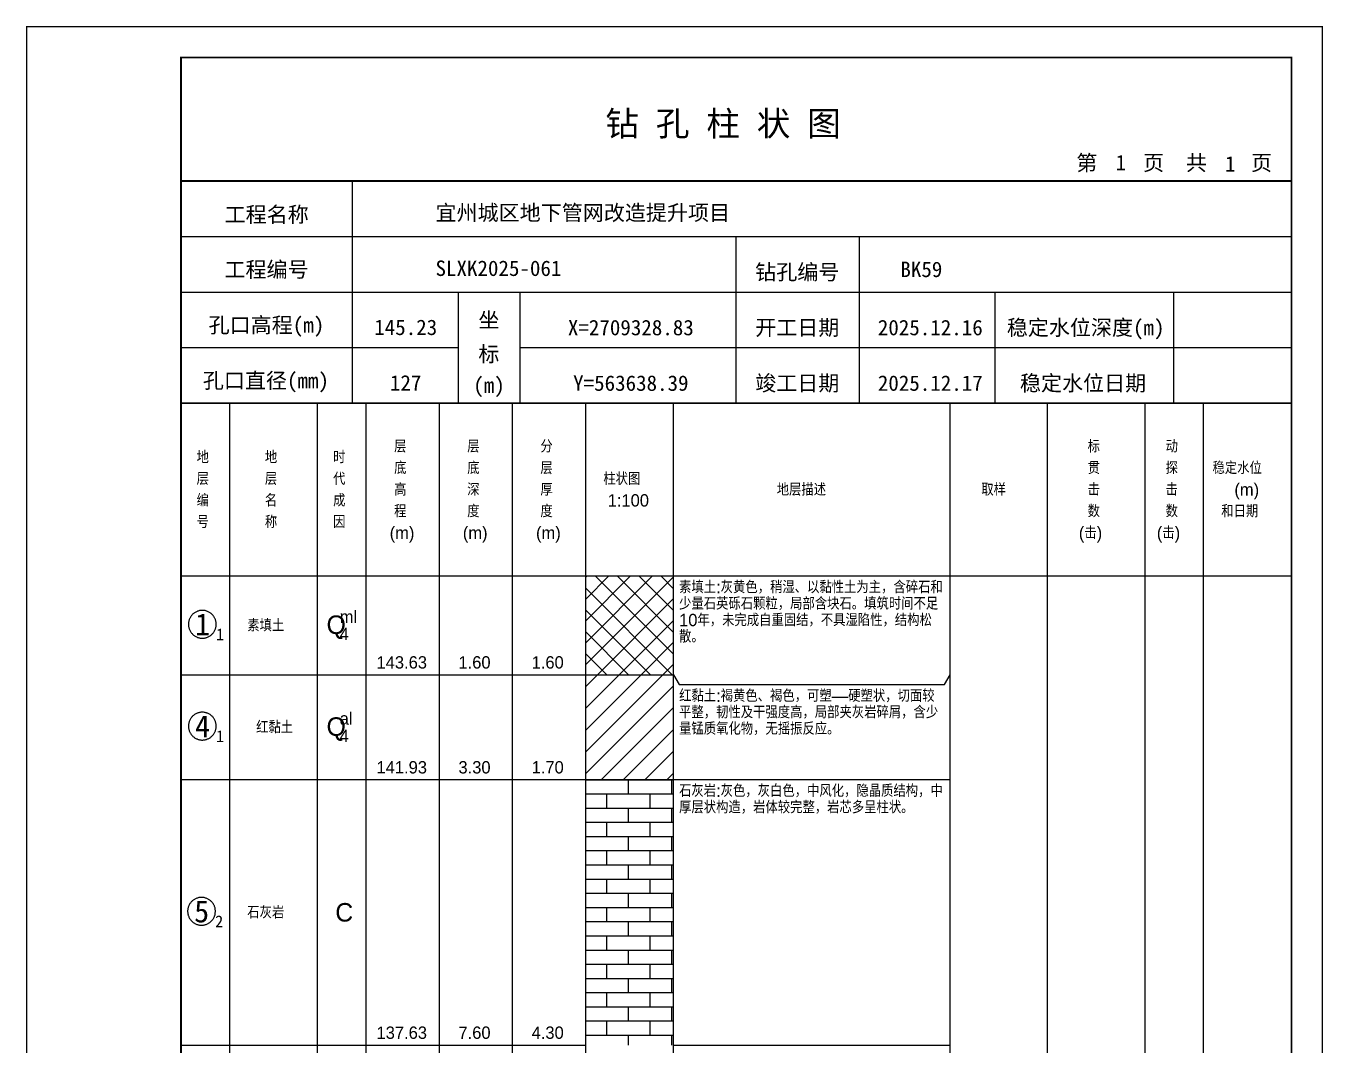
# Model space of a CAD drawing. Header units: millimetres. Extents: x 12489 to 89920, y 4630 to 4927.
# Drawn here: x 25249.3 to 25459.6, y 4761.7 to 4926.8 of the extents above; entities that cross this region are included whole.
import ezdxf
from ezdxf.enums import TextEntityAlignment as Align

# ---------------------------------------------------------------- set-up
doc = ezdxf.new("R2010")
doc.units = ezdxf.units.MM
doc.layers.add('ZZT_TC', color=7, linetype='Continuous')
doc.styles.add('成果图图块', font='', dxfattribs={"height": 2.5})
doc.styles.add('成果图模板', font='')
doc.styles.add('成果图模板标题', font='simhei.ttf')
doc.styles.add('成果图表体', font='Comfont.shx', dxfattribs={"height": 2, "bigfont": 'Hztxt12a.shx'})
doc.styles.get('成果图图块').set_extended_font_data('FangSong_GB2312')
doc.styles.get('成果图模板').set_extended_font_data('FangSong_GB2312')

# ---------------------------------------------------------------- blocks, each defined once
blk = doc.blocks.new('DCBH-1-1-1036', base_point=(0.3, -0.11))
at = {"layer": 'ZZT_TC', "color": 7}
blk.add_polyline3d([(-0.19, 2.31, 0), (-0.3, 2.31, 0), (-0.41, 2.3, 0), (-0.52, 2.29, 0), (-0.63, 2.27, 0), (-0.73, 2.24, 0), (-0.84, 2.21, 0), (-0.95, 2.18, 0), (-1.05, 2.14, 0), (-1.15, 2.09, 0), (-1.25, 2.04, 0), (-1.35, 1.99, 0), (-1.44, 1.93, 0), (-1.53, 1.87, 0), (-1.62, 1.8, 0), (-1.7, 1.73, 0), (-1.78, 1.65, 0), (-1.86, 1.57, 0), (-1.93, 1.49, 0), (-2, 1.4, 0), (-2.06, 1.31, 0), (-2.12, 1.22, 0), (-2.17, 1.12, 0), (-2.22, 1.02, 0), (-2.27, 0.92, 0), (-2.31, 0.82, 0), (-2.34, 0.71, 0), (-2.37, 0.61, 0), (-2.4, 0.5, 0), (-2.41, 0.39, 0), (-2.43, 0.28, 0), (-2.44, 0.17, 0), (-2.44, 0.06, 0), (-2.44, -0.05, 0), (-2.43, -0.16, 0), (-2.41, -0.27, 0), (-2.4, -0.38, 0), (-2.37, -0.49, 0), (-2.34, -0.6, 0), (-2.31, -0.7, 0), (-2.27, -0.8, 0), (-2.22, -0.9, 0), (-2.17, -1, 0), (-2.12, -1.1, 0), (-2.06, -1.19, 0), (-2, -1.28, 0), (-1.93, -1.37, 0), (-1.86, -1.45, 0), (-1.78, -1.53, 0), (-1.7, -1.61, 0), (-1.62, -1.68, 0), (-1.53, -1.75, 0), (-1.44, -1.81, 0), (-1.35, -1.87, 0), (-1.25, -1.93, 0), (-1.15, -1.98, 0), (-1.05, -2.02, 0), (-0.95, -2.06, 0), (-0.84, -2.1, 0), (-0.73, -2.13, 0), (-0.63, -2.15, 0), (-0.52, -2.17, 0), (-0.41, -2.18, 0), (-0.3, -2.19, 0), (-0.19, -2.19, 0), (-0.08, -2.19, 0), (0.03, -2.18, 0), (0.14, -2.17, 0), (0.25, -2.15, 0), (0.36, -2.13, 0), (0.47, -2.1, 0), (0.57, -2.06, 0), (0.67, -2.02, 0), (0.77, -1.98, 0), (0.87, -1.93, 0), (0.97, -1.87, 0), (1.06, -1.81, 0), (1.15, -1.75, 0), (1.24, -1.68, 0), (1.32, -1.61, 0), (1.4, -1.53, 0), (1.48, -1.45, 0), (1.55, -1.37, 0), (1.62, -1.28, 0), (1.68, -1.19, 0), (1.74, -1.1, 0), (1.8, -1, 0), (1.85, -0.9, 0), (1.89, -0.8, 0), (1.93, -0.7, 0), (1.97, -0.6, 0), (2, -0.49, 0), (2.02, -0.38, 0), (2.04, -0.27, 0), (2.05, -0.16, 0), (2.06, -0.05, 0), (2.06, 0.06, 0), (2.06, 0.17, 0), (2.05, 0.28, 0), (2.04, 0.39, 0), (2.02, 0.5, 0), (2, 0.61, 0), (1.97, 0.71, 0), (1.93, 0.82, 0), (1.89, 0.92, 0), (1.85, 1.02, 0), (1.8, 1.12, 0), (1.74, 1.22, 0), (1.68, 1.31, 0), (1.62, 1.4, 0), (1.55, 1.49, 0), (1.48, 1.57, 0), (1.4, 1.65, 0), (1.32, 1.73, 0), (1.24, 1.8, 0), (1.15, 1.87, 0), (1.06, 1.93, 0), (0.97, 1.99, 0), (0.87, 2.04, 0), (0.77, 2.09, 0), (0.67, 2.14, 0), (0.57, 2.18, 0), (0.47, 2.21, 0), (0.36, 2.24, 0), (0.25, 2.27, 0), (0.14, 2.29, 0), (0.03, 2.3, 0), (-0.08, 2.31, 0), (-0.19, 2.31, 0)], dxfattribs=at)
at = {"style": '成果图图块'}
blk.add_text('1', height=3.57, dxfattribs=at).set_placement((-0.16, -1.74), align=Align.CENTER)
blk.add_text('1', height=1.91, dxfattribs=at).set_placement((2.03, -2.53))
blk = doc.blocks.new('DCBH-1-1-1037', base_point=(0.3, -0.11))
at = {"layer": 'ZZT_TC', "color": 7}
blk.add_polyline3d([(-0.19, 2.31, 0), (-0.3, 2.31, 0), (-0.41, 2.3, 0), (-0.52, 2.29, 0), (-0.63, 2.27, 0), (-0.73, 2.24, 0), (-0.84, 2.21, 0), (-0.95, 2.18, 0), (-1.05, 2.14, 0), (-1.15, 2.09, 0), (-1.25, 2.04, 0), (-1.35, 1.99, 0), (-1.44, 1.93, 0), (-1.53, 1.87, 0), (-1.62, 1.8, 0), (-1.7, 1.73, 0), (-1.78, 1.65, 0), (-1.86, 1.57, 0), (-1.93, 1.49, 0), (-2, 1.4, 0), (-2.06, 1.31, 0), (-2.12, 1.22, 0), (-2.17, 1.12, 0), (-2.22, 1.02, 0), (-2.27, 0.92, 0), (-2.31, 0.82, 0), (-2.34, 0.71, 0), (-2.37, 0.61, 0), (-2.4, 0.5, 0), (-2.41, 0.39, 0), (-2.43, 0.28, 0), (-2.44, 0.17, 0), (-2.44, 0.06, 0), (-2.44, -0.05, 0), (-2.43, -0.16, 0), (-2.41, -0.27, 0), (-2.4, -0.38, 0), (-2.37, -0.49, 0), (-2.34, -0.6, 0), (-2.31, -0.7, 0), (-2.27, -0.8, 0), (-2.22, -0.9, 0), (-2.17, -1, 0), (-2.12, -1.1, 0), (-2.06, -1.19, 0), (-2, -1.28, 0), (-1.93, -1.37, 0), (-1.86, -1.45, 0), (-1.78, -1.53, 0), (-1.7, -1.61, 0), (-1.62, -1.68, 0), (-1.53, -1.75, 0), (-1.44, -1.81, 0), (-1.35, -1.87, 0), (-1.25, -1.93, 0), (-1.15, -1.98, 0), (-1.05, -2.02, 0), (-0.95, -2.06, 0), (-0.84, -2.1, 0), (-0.73, -2.13, 0), (-0.63, -2.15, 0), (-0.52, -2.17, 0), (-0.41, -2.18, 0), (-0.3, -2.19, 0), (-0.19, -2.19, 0), (-0.08, -2.19, 0), (0.03, -2.18, 0), (0.14, -2.17, 0), (0.25, -2.15, 0), (0.36, -2.13, 0), (0.47, -2.1, 0), (0.57, -2.06, 0), (0.67, -2.02, 0), (0.77, -1.98, 0), (0.87, -1.93, 0), (0.97, -1.87, 0), (1.06, -1.81, 0), (1.15, -1.75, 0), (1.24, -1.68, 0), (1.32, -1.61, 0), (1.4, -1.53, 0), (1.48, -1.45, 0), (1.55, -1.37, 0), (1.62, -1.28, 0), (1.68, -1.19, 0), (1.74, -1.1, 0), (1.8, -1, 0), (1.85, -0.9, 0), (1.89, -0.8, 0), (1.93, -0.7, 0), (1.97, -0.6, 0), (2, -0.49, 0), (2.02, -0.38, 0), (2.04, -0.27, 0), (2.05, -0.16, 0), (2.06, -0.05, 0), (2.06, 0.06, 0), (2.06, 0.17, 0), (2.05, 0.28, 0), (2.04, 0.39, 0), (2.02, 0.5, 0), (2, 0.61, 0), (1.97, 0.71, 0), (1.93, 0.82, 0), (1.89, 0.92, 0), (1.85, 1.02, 0), (1.8, 1.12, 0), (1.74, 1.22, 0), (1.68, 1.31, 0), (1.62, 1.4, 0), (1.55, 1.49, 0), (1.48, 1.57, 0), (1.4, 1.65, 0), (1.32, 1.73, 0), (1.24, 1.8, 0), (1.15, 1.87, 0), (1.06, 1.93, 0), (0.97, 1.99, 0), (0.87, 2.04, 0), (0.77, 2.09, 0), (0.67, 2.14, 0), (0.57, 2.18, 0), (0.47, 2.21, 0), (0.36, 2.24, 0), (0.25, 2.27, 0), (0.14, 2.29, 0), (0.03, 2.3, 0), (-0.08, 2.31, 0), (-0.19, 2.31, 0)], dxfattribs=at)
at = {"style": '成果图图块'}
blk.add_text('4', height=3.57, dxfattribs=at).set_placement((-0.16, -1.74), align=Align.CENTER)
blk.add_text('1', height=1.91, dxfattribs=at).set_placement((2.03, -2.53))
blk = doc.blocks.new('DCBH-1-1-1038', base_point=(0.43, -0.11))
at = {"layer": 'ZZT_TC', "color": 7}
blk.add_polyline3d([(-0.19, 2.31, 0), (-0.3, 2.31, 0), (-0.41, 2.3, 0), (-0.52, 2.29, 0), (-0.63, 2.27, 0), (-0.73, 2.24, 0), (-0.84, 2.21, 0), (-0.95, 2.18, 0), (-1.05, 2.14, 0), (-1.15, 2.09, 0), (-1.25, 2.04, 0), (-1.35, 1.99, 0), (-1.44, 1.93, 0), (-1.53, 1.87, 0), (-1.62, 1.8, 0), (-1.7, 1.73, 0), (-1.78, 1.65, 0), (-1.86, 1.57, 0), (-1.93, 1.49, 0), (-2, 1.4, 0), (-2.06, 1.31, 0), (-2.12, 1.22, 0), (-2.17, 1.12, 0), (-2.22, 1.02, 0), (-2.27, 0.92, 0), (-2.31, 0.82, 0), (-2.34, 0.71, 0), (-2.37, 0.61, 0), (-2.4, 0.5, 0), (-2.41, 0.39, 0), (-2.43, 0.28, 0), (-2.44, 0.17, 0), (-2.44, 0.06, 0), (-2.44, -0.05, 0), (-2.43, -0.16, 0), (-2.41, -0.27, 0), (-2.4, -0.38, 0), (-2.37, -0.49, 0), (-2.34, -0.6, 0), (-2.31, -0.7, 0), (-2.27, -0.8, 0), (-2.22, -0.9, 0), (-2.17, -1, 0), (-2.12, -1.1, 0), (-2.06, -1.19, 0), (-2, -1.28, 0), (-1.93, -1.37, 0), (-1.86, -1.45, 0), (-1.78, -1.53, 0), (-1.7, -1.61, 0), (-1.62, -1.68, 0), (-1.53, -1.75, 0), (-1.44, -1.81, 0), (-1.35, -1.87, 0), (-1.25, -1.93, 0), (-1.15, -1.98, 0), (-1.05, -2.02, 0), (-0.95, -2.06, 0), (-0.84, -2.1, 0), (-0.73, -2.13, 0), (-0.63, -2.15, 0), (-0.52, -2.17, 0), (-0.41, -2.18, 0), (-0.3, -2.19, 0), (-0.19, -2.19, 0), (-0.08, -2.19, 0), (0.03, -2.18, 0), (0.14, -2.17, 0), (0.25, -2.15, 0), (0.36, -2.13, 0), (0.47, -2.1, 0), (0.57, -2.06, 0), (0.67, -2.02, 0), (0.77, -1.98, 0), (0.87, -1.93, 0), (0.97, -1.87, 0), (1.06, -1.81, 0), (1.15, -1.75, 0), (1.24, -1.68, 0), (1.32, -1.61, 0), (1.4, -1.53, 0), (1.48, -1.45, 0), (1.55, -1.37, 0), (1.62, -1.28, 0), (1.68, -1.19, 0), (1.74, -1.1, 0), (1.8, -1, 0), (1.85, -0.9, 0), (1.89, -0.8, 0), (1.93, -0.7, 0), (1.97, -0.6, 0), (2, -0.49, 0), (2.02, -0.38, 0), (2.04, -0.27, 0), (2.05, -0.16, 0), (2.06, -0.05, 0), (2.06, 0.06, 0), (2.06, 0.17, 0), (2.05, 0.28, 0), (2.04, 0.39, 0), (2.02, 0.5, 0), (2, 0.61, 0), (1.97, 0.71, 0), (1.93, 0.82, 0), (1.89, 0.92, 0), (1.85, 1.02, 0), (1.8, 1.12, 0), (1.74, 1.22, 0), (1.68, 1.31, 0), (1.62, 1.4, 0), (1.55, 1.49, 0), (1.48, 1.57, 0), (1.4, 1.65, 0), (1.32, 1.73, 0), (1.24, 1.8, 0), (1.15, 1.87, 0), (1.06, 1.93, 0), (0.97, 1.99, 0), (0.87, 2.04, 0), (0.77, 2.09, 0), (0.67, 2.14, 0), (0.57, 2.18, 0), (0.47, 2.21, 0), (0.36, 2.24, 0), (0.25, 2.27, 0), (0.14, 2.29, 0), (0.03, 2.3, 0), (-0.08, 2.31, 0), (-0.19, 2.31, 0)], dxfattribs=at)
at = {"style": '成果图图块'}
blk.add_text('5', height=3.57, dxfattribs=at).set_placement((-0.16, -1.74), align=Align.CENTER)
blk.add_text('2', height=1.91, dxfattribs=at).set_placement((2.03, -2.53))
blk = doc.blocks.new('钻孔柱状图路桥昇龙制图梁世成校核莫家里.dwg59', base_point=(25, 236))
for p, q in [((52.82, 236), (52.82, 272)), ((25, 263), (205, 263)), ((115, 236), (115, 263)), ((135, 236), (135, 263)), ((25, 254), (205, 254)), ((70, 236), (70, 254)), ((80, 236), (80, 254)), ((157, 236), (157, 254)), ((185.95, 236), (185.95, 254)), ((25, 245), (70, 245)), ((80, 245), (205, 245))]:
    blk.add_line(p, q)
for points, const_width in [([(0, 0), (210, 0), (210, 297), (0, 297)], 0.25), ([(25, 5), (205, 5), (205, 292), (25, 292)], 0.3)]:
    blk.add_lwpolyline(points, close=True, dxfattribs=dict(const_width=const_width))
at = {"const_width": 0.3}
for points in [[(25, 272), (205, 272)], [(25, 236), (205, 236)]]:
    blk.add_lwpolyline(points, dxfattribs=at)
for s, height, style, p in [('钻 孔 柱 状 图', 4, '成果图模板标题', (93.8, 279.31)), ('第', 2.5, '成果图模板', (170.12, 273.7)), ('页', 2.5, '成果图模板', (180.96, 273.7)), ('共', 2.5, '成果图模板', (187.88, 273.7)), ('页', 2.5, '成果图模板', (198.44, 273.7)), ('工程名称', 2.5, '成果图模板', (32.07, 265.32)), ('宜州城区地下管网改造提升项目', 2.5, '成果图模板', (66.26, 265.61)), ('工程编号', 2.5, '成果图模板', (32.05, 256.41)), ('SLXK2025-061', 2.5, '成果图模板', (66.26, 256.61)), ('钻孔编号', 2.5, '成果图模板', (118.08, 256)), ('BK59', 2.5, '成果图模板', (141.61, 256.43)), ('孔口高程(m)', 2.5, '成果图模板', (29.48, 247.41)), ('坐', 2.5, '成果图模板', (73.21, 248.24)), ('开工日期', 2.5, '成果图模板', (118.08, 247)), ('稳定水位深度(m)', 2.5, '成果图模板', (158.86, 247)), ('标', 2.5, '成果图模板', (73.21, 242.7)), ('孔口直径(mm)', 2.5, '成果图模板', (28.54, 238.41)), ('(m) ', 2.5, '成果图模板', (72.38, 237.65)), ('竣工日期', 2.5, '成果图模板', (118.08, 238)), ('稳定水位日期', 2.5, '成果图模板', (160.99, 238))]:
    blk.add_text(s, height=height, dxfattribs=dict(style=style)).set_placement(p)
at = {"style": '成果图模板'}
for s, p in [('1', (177.35, 273.74)), ('1', (195.08, 273.53)), ('145.23', (61.43, 247.04)), ('X=2709328.83', (97.92, 247)), ('2025.12.16', (146.46, 247)), ('127', (61.43, 238.04)), ('Y=563638.39', (97.92, 238)), ('2025.12.17', (146.46, 238))]:
    blk.add_text(s, height=2.5, dxfattribs=at).set_placement(p, align=Align.CENTER)

msp = doc.modelspace()

# ---------------------------------------------------------------- hatches: boundary and pattern name
at = {"linetype": 'Continuous'}
h = msp.add_hatch(dxfattribs=at)
h.set_pattern_fill('GKSTT', scale=0.5, style=0, pattern_type=2)
h.set_pattern_definition([(45, (0, 0), (-1.76776695, 1.76776695), []), (135, (0, 0), (-1.76776695, -1.76776695), [])])
h.paths.add_polyline_path([(25340.06, 4821.71), (25354.29, 4821.71), (25354.29, 4837.71), (25340.06, 4837.71)])
h = msp.add_hatch(dxfattribs=at)
h.set_pattern_fill('GKNXT', scale=0.5, style=0, pattern_type=2)
h.set_pattern_definition([(45, (0, 0), (-1.76776695, 1.76776695), [])])
h.paths.add_polyline_path([(25340.06, 4804.71), (25354.29, 4804.71), (25354.29, 4821.71), (25340.06, 4821.71)])
h = msp.add_hatch(dxfattribs=at)
h.set_pattern_fill('GKSHY', scale=0.5, style=0, pattern_type=2)
h.set_pattern_definition([(0, (0, 0), (0, 2.3), []), (90, (0, 0), (-3.5, 2.3), [2.3, -2.3])])
h.paths.add_polyline_path([(25340.06, 4761.71), (25354.29, 4761.71), (25354.29, 4804.71), (25340.06, 4804.71)])

# ---------------------------------------------------------------- linework, layer by layer
at = {"color": 0}
for p, q in [((25274.45, 4837.71), (25282.35, 4837.71)), ((25274.45, 4821.71), (25274.45, 4837.71)), ((25282.35, 4821.71), (25282.35, 4837.71)), ((25274.45, 4821.71), (25282.35, 4821.71)), ((25274.45, 4821.71), (25282.35, 4821.71)), ((25274.45, 4804.71), (25274.45, 4821.71)), ((25282.35, 4804.71), (25282.35, 4821.71)), ((25274.45, 4804.71), (25282.35, 4804.71)), ((25274.45, 4804.71), (25282.35, 4804.71)), ((25274.45, 4761.71), (25274.45, 4804.71)), ((25282.35, 4761.71), (25282.35, 4804.71)), ((25274.45, 4761.71), (25282.35, 4761.71))]:
    msp.add_line(p, q, dxfattribs=at)
for points in [[(25274.45, 4865.71), (25282.35, 4865.71)], [(25274.45, 4837.71), (25274.45, 4865.71)], [(25282.35, 4837.71), (25282.35, 4865.71)], [(25282.35, 4865.71), (25296.58, 4865.71)], [(25282.35, 4837.71), (25282.35, 4865.71)], [(25296.58, 4837.71), (25296.58, 4865.71)], [(25296.58, 4865.71), (25304.49, 4865.71)], [(25296.58, 4837.71), (25296.58, 4865.71)], [(25304.49, 4837.71), (25304.49, 4865.71)], [(25304.49, 4865.71), (25316.35, 4865.71)], [(25304.49, 4837.71), (25304.49, 4865.71)], [(25316.35, 4837.71), (25316.35, 4865.71)], [(25316.35, 4865.71), (25328.2, 4865.71)], [(25316.35, 4837.71), (25316.35, 4865.71)], [(25328.2, 4837.71), (25328.2, 4865.71)], [(25328.2, 4865.71), (25340.06, 4865.71)], [(25328.2, 4837.71), (25328.2, 4865.71)], [(25340.06, 4837.71), (25340.06, 4865.71)], [(25340.06, 4865.71), (25354.29, 4865.71)], [(25340.06, 4837.71), (25340.06, 4865.71)], [(25354.29, 4837.71), (25354.29, 4865.71)], [(25354.29, 4865.71), (25399.11, 4865.71)], [(25354.29, 4837.71), (25354.29, 4865.71)], [(25399.11, 4837.71), (25399.11, 4865.71)], [(25399.11, 4865.71), (25414.92, 4865.71)], [(25399.11, 4837.71), (25399.11, 4865.71)], [(25414.92, 4837.71), (25414.92, 4865.71)], [(25414.92, 4865.71), (25430.73, 4865.71)], [(25414.92, 4837.71), (25414.92, 4865.71)], [(25430.73, 4837.71), (25430.73, 4865.71)], [(25430.73, 4865.71), (25440.22, 4865.71)], [(25430.73, 4837.71), (25430.73, 4865.71)], [(25440.22, 4837.71), (25440.22, 4865.71)], [(25440.22, 4865.71), (25454.45, 4865.71)], [(25440.22, 4837.71), (25440.22, 4865.71)], [(25454.45, 4837.71), (25454.45, 4865.71)], [(25274.45, 4837.71), (25282.35, 4837.71)], [(25274.45, 4643.71), (25274.45, 4837.71)], [(25274.45, 4837.71), (25282.35, 4837.71)], [(25282.35, 4643.71), (25282.35, 4837.71)], [(25282.35, 4837.71), (25296.58, 4837.71)], [(25282.35, 4643.71), (25282.35, 4837.71)], [(25282.35, 4837.71), (25296.58, 4837.71)], [(25282.35, 4837.71), (25296.58, 4837.71)], [(25282.35, 4821.71), (25282.35, 4837.71)], [(25296.58, 4643.71), (25296.58, 4837.71)], [(25296.58, 4821.71), (25296.58, 4837.71)], [(25296.58, 4837.71), (25304.49, 4837.71)], [(25296.58, 4643.71), (25296.58, 4837.71)], [(25296.58, 4837.71), (25304.49, 4837.71)], [(25296.58, 4837.71), (25304.49, 4837.71)], [(25296.58, 4821.71), (25296.58, 4837.71)], [(25304.49, 4643.71), (25304.49, 4837.71)], [(25304.49, 4821.71), (25304.49, 4837.71)], [(25304.49, 4837.71), (25316.35, 4837.71)], [(25304.49, 4643.71), (25304.49, 4837.71)], [(25304.49, 4837.71), (25316.35, 4837.71)], [(25304.49, 4837.71), (25316.35, 4837.71)], [(25304.49, 4821.71), (25304.49, 4837.71)], [(25316.35, 4643.71), (25316.35, 4837.71)], [(25316.35, 4821.71), (25316.35, 4837.71)], [(25316.35, 4837.71), (25328.2, 4837.71)], [(25316.35, 4643.71), (25316.35, 4837.71)], [(25316.35, 4837.71), (25328.2, 4837.71)], [(25316.35, 4837.71), (25328.2, 4837.71)], [(25316.35, 4821.71), (25316.35, 4837.71)], [(25328.2, 4643.71), (25328.2, 4837.71)], [(25328.2, 4821.71), (25328.2, 4837.71)], [(25328.2, 4837.71), (25340.06, 4837.71)], [(25328.2, 4643.71), (25328.2, 4837.71)], [(25328.2, 4837.71), (25340.06, 4837.71)], [(25328.2, 4837.71), (25340.06, 4837.71)], [(25328.2, 4821.71), (25328.2, 4837.71)], [(25340.06, 4643.71), (25340.06, 4837.71)], [(25340.06, 4821.71), (25340.06, 4837.71)], [(25340.06, 4837.71), (25354.29, 4837.71)], [(25340.06, 4643.71), (25340.06, 4837.71)], [(25340.06, 4837.71), (25354.29, 4837.71)], [(25354.29, 4643.71), (25354.29, 4837.71)], [(25354.29, 4837.71), (25399.11, 4837.71)], [(25354.29, 4643.71), (25354.29, 4837.71)], [(25354.29, 4837.71), (25399.11, 4837.71)], [(25354.29, 4821.71), (25354.29, 4837.71)], [(25399.11, 4643.71), (25399.11, 4837.71)], [(25399.11, 4821.71), (25399.11, 4837.71)], [(25399.11, 4837.71), (25414.92, 4837.71)], [(25399.11, 4643.71), (25399.11, 4837.71)], [(25399.11, 4837.71), (25414.92, 4837.71)], [(25414.92, 4643.71), (25414.92, 4837.71)], [(25414.92, 4837.71), (25430.73, 4837.71)], [(25414.92, 4643.71), (25414.92, 4837.71)], [(25414.92, 4837.71), (25430.73, 4837.71)], [(25430.73, 4643.71), (25430.73, 4837.71)], [(25430.73, 4837.71), (25440.22, 4837.71)], [(25430.73, 4643.71), (25430.73, 4837.71)], [(25430.73, 4837.71), (25440.22, 4837.71)], [(25440.22, 4643.71), (25440.22, 4837.71)], [(25440.22, 4837.71), (25454.45, 4837.71)], [(25440.22, 4643.71), (25440.22, 4837.71)], [(25440.22, 4837.71), (25454.45, 4837.71)], [(25454.45, 4643.71), (25454.45, 4837.71)], [(25282.35, 4821.71), (25296.58, 4821.71)], [(25282.35, 4821.71), (25296.58, 4821.71)], [(25282.35, 4804.71), (25282.35, 4821.71)], [(25296.58, 4804.71), (25296.58, 4821.71)], [(25296.58, 4821.71), (25304.49, 4821.71)], [(25296.58, 4821.71), (25304.49, 4821.71)], [(25296.58, 4804.71), (25296.58, 4821.71)], [(25304.49, 4804.71), (25304.49, 4821.71)], [(25304.49, 4821.71), (25316.35, 4821.71)], [(25304.49, 4821.71), (25316.35, 4821.71)], [(25304.49, 4804.71), (25304.49, 4821.71)], [(25316.35, 4804.71), (25316.35, 4821.71)], [(25316.35, 4821.71), (25328.2, 4821.71)], [(25316.35, 4821.71), (25328.2, 4821.71)], [(25316.35, 4804.71), (25316.35, 4821.71)], [(25328.2, 4804.71), (25328.2, 4821.71)], [(25328.2, 4821.71), (25340.06, 4821.71)], [(25328.2, 4821.71), (25340.06, 4821.71)], [(25328.2, 4804.71), (25328.2, 4821.71)], [(25340.06, 4804.71), (25340.06, 4821.71)], [(25354.29, 4821.71), (25355.19, 4820.11)], [(25354.29, 4804.71), (25354.29, 4821.71)], [(25398.22, 4820.11), (25399.11, 4821.71)], [(25399.11, 4804.71), (25399.11, 4821.71)], [(25355.19, 4820.11), (25398.22, 4820.11)], [(25282.35, 4804.71), (25296.58, 4804.71)], [(25282.35, 4804.71), (25296.58, 4804.71)], [(25282.35, 4761.71), (25282.35, 4804.71)], [(25296.58, 4761.71), (25296.58, 4804.71)], [(25296.58, 4804.71), (25304.49, 4804.71)], [(25296.58, 4804.71), (25304.49, 4804.71)], [(25296.58, 4761.71), (25296.58, 4804.71)], [(25304.49, 4761.71), (25304.49, 4804.71)], [(25304.49, 4804.71), (25316.35, 4804.71)], [(25304.49, 4804.71), (25316.35, 4804.71)], [(25304.49, 4761.71), (25304.49, 4804.71)], [(25316.35, 4761.71), (25316.35, 4804.71)], [(25316.35, 4804.71), (25328.2, 4804.71)], [(25316.35, 4804.71), (25328.2, 4804.71)], [(25316.35, 4761.71), (25316.35, 4804.71)], [(25328.2, 4761.71), (25328.2, 4804.71)], [(25328.2, 4804.71), (25340.06, 4804.71)], [(25328.2, 4804.71), (25340.06, 4804.71)], [(25328.2, 4761.71), (25328.2, 4804.71)], [(25340.06, 4761.71), (25340.06, 4804.71)], [(25354.29, 4804.71), (25399.11, 4804.71)], [(25354.29, 4804.71), (25399.11, 4804.71)], [(25354.29, 4761.71), (25354.29, 4804.71)], [(25399.11, 4761.71), (25399.11, 4804.71)], [(25282.35, 4761.71), (25296.58, 4761.71)], [(25296.58, 4761.71), (25304.49, 4761.71)], [(25304.49, 4761.71), (25316.35, 4761.71)], [(25316.35, 4761.71), (25328.2, 4761.71)], [(25328.2, 4761.71), (25340.06, 4761.71)], [(25354.29, 4761.71), (25399.11, 4761.71)]]:
    msp.add_lwpolyline(points, dxfattribs=at)
at = {"color": 7, "flags": 128}
for points in [[(25340.06, 4821.71), (25354.29, 4821.71)], [(25340.06, 4804.71), (25354.29, 4804.71)]]:
    msp.add_lwpolyline(points, dxfattribs=at)

# ---------------------------------------------------------------- block references
for name, p in [('钻孔柱状图路桥昇龙制图梁世成校核莫家里.dwg59', (25274.45, 4865.71)), ('DCBH-1-1-1036', (25278.4, 4829.71)), ('DCBH-1-1-1037', (25278.4, 4813.21)), ('DCBH-1-1-1038', (25278.4, 4783.21))]:
    msp.add_blockref(name, p)

# ---------------------------------------------------------------- texts
at = {"color": 0, "style": '成果图表体'}
for s, height, p in [('层', 2, (25309, 4857.71)), ('层', 2, (25320.85, 4857.71)), ('分', 2, (25332.71, 4857.71)), ('标', 2, (25421.41, 4857.71)), ('动', 2, (25434.05, 4857.71)), ('地', 2, (25276.98, 4855.96)), ('地', 2, (25288.05, 4855.96)), ('时', 2, (25299.11, 4855.96)), ('底', 2, (25309, 4854.21)), ('底', 2, (25320.85, 4854.21)), ('层', 2, (25332.71, 4854.21)), ('贯', 2, (25421.41, 4854.21)), ('探', 2, (25434.05, 4854.21)), ('稳定水位', 2, (25441.65, 4854.21)), ('层', 2, (25276.98, 4852.46)), ('层', 2, (25288.05, 4852.46)), ('代', 2, (25299.11, 4852.46)), ('高', 2, (25309, 4850.71)), ('深', 2, (25320.85, 4850.71)), ('厚', 2, (25332.71, 4850.71)), ('柱状图', 2, (25342.91, 4852.46)), ('地层描述', 2, (25371.02, 4850.71)), ('取样', 2, (25404.18, 4850.71)), ('击', 2, (25421.41, 4850.71)), ('击', 2, (25434.05, 4850.71)), ('(m)', 2, (25445.2, 4850.71)), ('编', 2, (25276.98, 4848.96)), ('名', 2, (25288.05, 4848.96)), ('成', 2, (25299.11, 4848.96)), ('1:100', 2, (25343.62, 4848.96)), ('程', 2, (25309, 4847.21)), ('度', 2, (25320.85, 4847.21)), ('度', 2, (25332.71, 4847.21)), ('数', 2, (25421.41, 4847.21)), ('数', 2, (25434.05, 4847.21)), ('和日期', 2, (25443.07, 4847.21)), ('号', 2, (25276.98, 4845.46)), ('称', 2, (25288.05, 4845.46)), ('因', 2, (25299.11, 4845.46)), ('(m)', 2, (25308.28, 4843.71)), ('(m)', 2, (25320.14, 4843.71)), ('(m)', 2, (25332, 4843.71)), ('(击)', 2, (25419.99, 4843.71)), ('(击)', 2, (25432.63, 4843.71)), ('ml', 2, (25300.18, 4830.11)), ('素填土', 2, (25285.2, 4828.71)), ('Q', 3, (25298.05, 4828.31)), ('4', 2, (25300.18, 4827.31)), ('143.63', 2, (25306.15, 4822.71)), ('1.60', 2, (25319.43, 4822.71)), ('1.60', 2, (25331.29, 4822.71)), ('Q', 3, (25298.05, 4811.81)), ('al', 2, (25300.18, 4813.61)), ('红黏土', 2, (25286.63, 4812.21)), ('4', 2, (25300.18, 4810.81)), ('141.93', 2, (25306.15, 4805.71)), ('3.30', 2, (25319.43, 4805.71)), ('1.70', 2, (25331.29, 4805.71)), ('石灰岩', 2, (25285.2, 4782.21)), ('C', 3, (25299.47, 4781.71)), ('137.63', 2, (25306.15, 4762.71)), ('7.60', 2, (25319.43, 4762.71)), ('4.30', 2, (25331.29, 4762.71))]:
    msp.add_text(s, height=height, dxfattribs=at).set_placement(p)
at = {"color": 0, "char_height": 2, "width": 43.0292, "attachment_point": 1, "line_spacing_factor": 0.8, "style": '成果图表体'}
for s, insert in [('素填土:灰黄色，稍湿、以黏性土为主，含碎石和少量石英砾石颗粒，局部含块石。填筑时间不足10年，未完成自重固结，不具湿陷性，结构松散。', (25355.19, 4836.91)), ('红黏土:褐黄色、褐色，可塑—硬塑状，切面较平整，韧性及干强度高，局部夹灰岩碎屑，含少量锰质氧化物，无摇振反应。', (25355.19, 4819.31)), ('石灰岩:灰色，灰白色，中风化，隐晶质结构，中厚层状构造，岩体较完整，岩芯多呈柱状。', (25355.19, 4803.91))]:
    msp.add_mtext(s, dxfattribs=dict(at, insert=insert))

doc.saveas('drawing.dxf')
